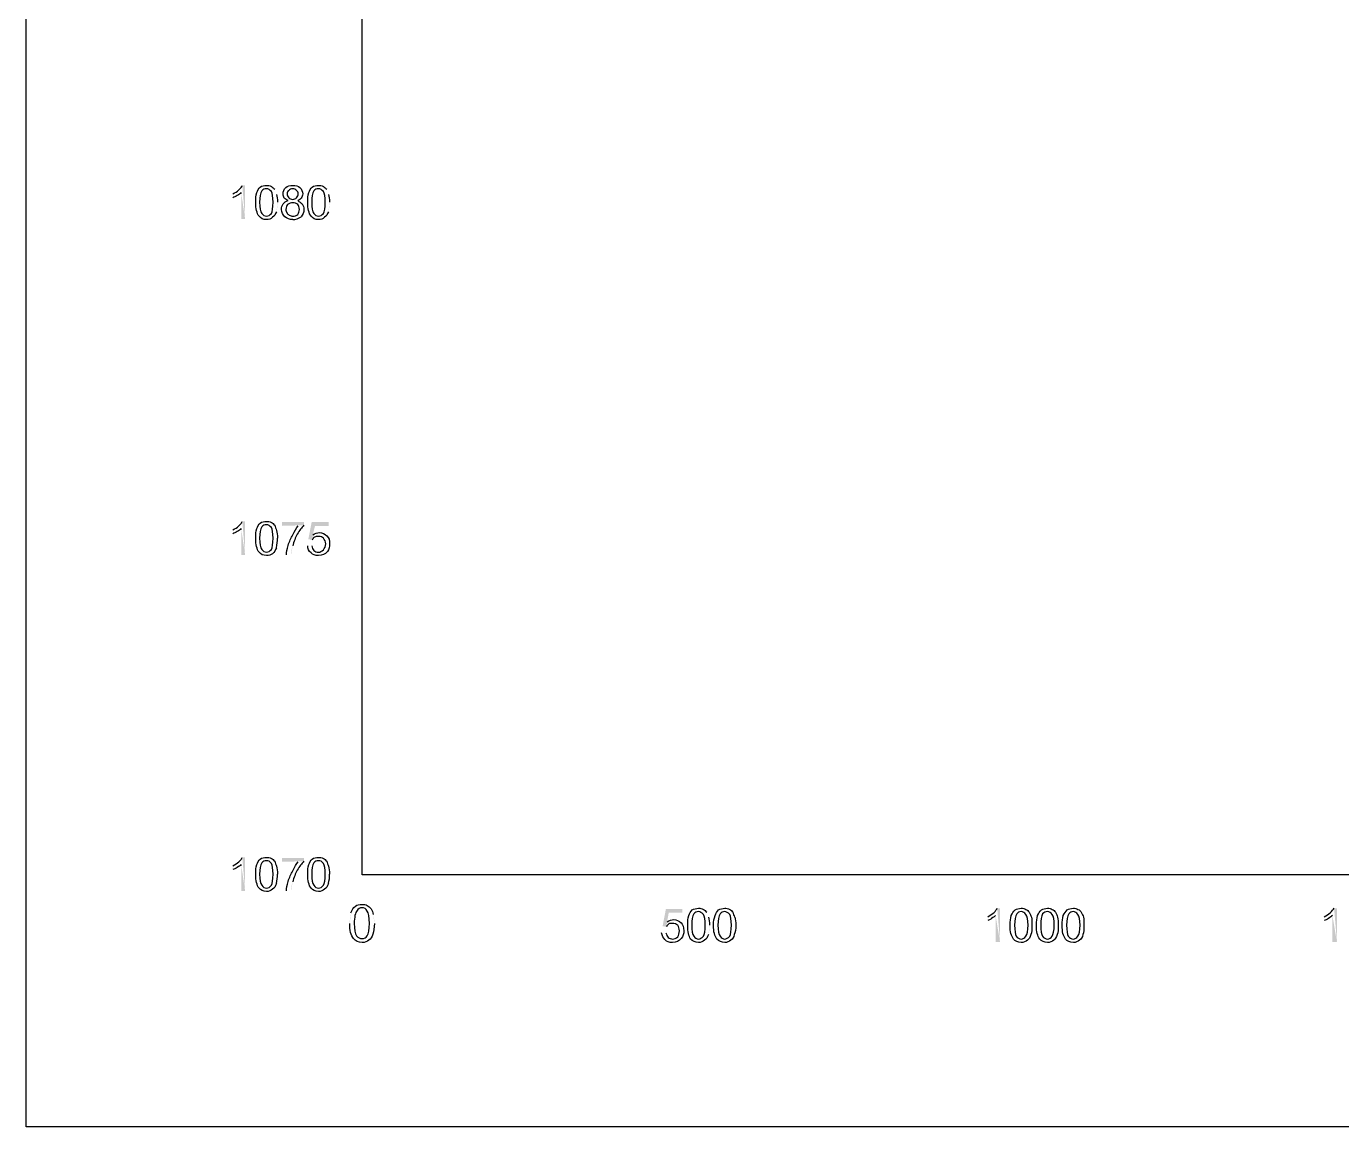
# Model space of a CAD drawing. Header units: feet. Extents: x -88.4 to -52.7, y -30 to -2.4.
# Drawn here: x -69 to -65.079, y -12.463 to -9.183 of the extents above; entities that cross this region are included whole.
import ezdxf

# ---------------------------------------------------------------- set-up
doc = ezdxf.new("R2010")
doc.units = ezdxf.units.FT
doc.header["$LTSCALE"] = 0.3
doc.header["$MEASUREMENT"] = 0
doc.layers.add('PDF_Geometry', color=7, linetype='Continuous')
doc.layers.add('PDF_Solid Fills', color=7, linetype='Continuous')

msp = doc.modelspace()

# ---------------------------------------------------------------- hatches: boundary and pattern name
at = {"layer": 'PDF_Solid Fills', "transparency": 33554559}
h = msp.add_hatch(color=256, dxfattribs=at)
h.paths.add_polyline_path([(-68.3475, -9.7574), (-68.3593, -9.7574), (-68.3593, -9.6789)], flags=0)
h.paths.add_polyline_path([(-68.3843, -9.6939), (-68.3843, -9.6823)], flags=0)
h.paths.add_polyline_path([(-68.356, -9.6573), (-68.3475, -9.6573), (-68.3475, -9.7574)], flags=0)
h = msp.add_hatch(color=256, dxfattribs=at)
h.paths.add_polyline_path([(-68.2541, -9.6839, 0.001543), (-68.2591, -9.6688)], flags=0)
h.paths.add_polyline_path([(-68.2541, -9.7356, 0.059811), (-68.2508, -9.7073)], flags=0)
h = msp.add_hatch(color=256, dxfattribs=at)
h.paths.add_polyline_path([(-68.099, -9.6839, 0.001543), (-68.104, -9.6688)], flags=0)
h.paths.add_polyline_path([(-68.099, -9.7356, 0.059811), (-68.0957, -9.7073)], flags=0)
h = msp.add_hatch(color=256, dxfattribs=at)
h.paths.add_polyline_path([(-68.3475, -10.7589), (-68.3593, -10.7589), (-68.3593, -10.6805)], flags=0)
h.paths.add_polyline_path([(-68.3843, -10.6955), (-68.3843, -10.6838)], flags=0)
h.paths.add_polyline_path([(-68.356, -10.6588), (-68.3475, -10.6588), (-68.3475, -10.7589)], flags=0)
h = msp.add_hatch(color=256, dxfattribs=at)
h.paths.add_polyline_path([(-68.2374, -10.6721), (-68.2374, -10.6604), (-68.1724, -10.6604), (-68.1724, -10.6704)], flags=0)
h.paths.add_polyline_path([(-68.2058, -10.7322, 0.099135), (-68.2108, -10.7588)], flags=0)
h.paths.add_polyline_path([(-68.2108, -10.7588), (-68.2241, -10.7588)], flags=0)
h.paths.add_polyline_path([(-68.1891, -10.6721), (-68.2374, -10.6721)], flags=0)
h = msp.add_hatch(color=256, dxfattribs=at)
h.paths.add_polyline_path([(-68.1608, -10.7322), (-68.1491, -10.7322)], flags=0)
h.paths.add_polyline_path([(-68.1474, -10.7138), (-68.1591, -10.7122), (-68.1491, -10.6604), (-68.099, -10.6604), (-68.099, -10.6721), (-68.1391, -10.6721), (-68.1458, -10.6988)], flags=0)
h = msp.add_hatch(color=256, dxfattribs=at)
h.paths.add_polyline_path([(-68.3475, -11.7604), (-68.3593, -11.7604), (-68.3593, -11.682)], flags=0)
h.paths.add_polyline_path([(-68.3843, -11.697), (-68.3843, -11.6853)], flags=0)
h.paths.add_polyline_path([(-68.356, -11.6603), (-68.3475, -11.6603), (-68.3475, -11.7604)], flags=0)
h = msp.add_hatch(color=256, dxfattribs=at)
h.paths.add_polyline_path([(-68.2374, -11.6736), (-68.2374, -11.662), (-68.1724, -11.662), (-68.1724, -11.672)], flags=0)
h.paths.add_polyline_path([(-68.2058, -11.7337, 0.099135), (-68.2108, -11.7604)], flags=0)
h.paths.add_polyline_path([(-68.2108, -11.7604), (-68.2241, -11.7604)], flags=0)
h.paths.add_polyline_path([(-68.1891, -11.6736), (-68.2374, -11.6736)], flags=0)
h = msp.add_hatch(color=256, dxfattribs=at)
h.paths.add_polyline_path([(-68.0323, -11.8255, 0.051821), (-68.0357, -11.8573)], flags=0)
h.paths.add_polyline_path([(-67.9622, -11.8573, 0.063861), (-67.9656, -11.8305)], flags=0)
h = msp.add_hatch(color=256, dxfattribs=at)
h.paths.add_polyline_path([(-67.1064, -11.8856), (-67.0931, -11.8856)], flags=0)
h.paths.add_polyline_path([(-67.0914, -11.8673), (-67.1031, -11.8656), (-67.0931, -11.8138), (-67.0447, -11.8138), (-67.0447, -11.8255), (-67.0847, -11.8255), (-67.0897, -11.8523)], flags=0)
h = msp.add_hatch(color=256, dxfattribs=at)
h.paths.add_polyline_path([(-66.9663, -11.8389, 0.001543), (-66.9713, -11.8238)], flags=0)
h.paths.add_polyline_path([(-66.9663, -11.8906, 0.059811), (-66.963, -11.8623)], flags=0)
h = msp.add_hatch(color=256, dxfattribs=at)
h.paths.add_polyline_path([(-66.0971, -11.9124), (-66.1105, -11.9124), (-66.1105, -11.8338)], flags=0)
h.paths.add_polyline_path([(-66.1339, -11.8489), (-66.1339, -11.8373)], flags=0)
h.paths.add_polyline_path([(-66.1055, -11.8122), (-66.0971, -11.8122), (-66.0971, -11.9124)], flags=0)
h = msp.add_hatch(color=256, dxfattribs=at)
h.paths.add_polyline_path([(-65.0929, -11.9124), (-65.1063, -11.9124), (-65.1063, -11.8338)], flags=0)
h.paths.add_polyline_path([(-65.1313, -11.8489), (-65.1313, -11.8373)], flags=0)
h.paths.add_polyline_path([(-65.1012, -11.8122), (-65.0929, -11.8122), (-65.0929, -11.9124)], flags=0)

# ---------------------------------------------------------------- linework, layer by layer
at = {"layer": 'PDF_Geometry', "lineweight": 25}
for points in [[(-68.9998, -12.4632), (-68.9998, -2.4479), (-53.4855, -2.4479), (-53.4855, -12.4632)], [(-54.9868, -2.6983), (-54.9868, -11.7121), (-67.9989, -11.7121), (-67.9989, -2.6983)]]:
    msp.add_lwpolyline(points, close=True, dxfattribs=at)
for points in [[(-68.2058, -9.7591, 0.165326), (-68.1808, -9.7507)], [(-68.2542, -10.7372, 0.059811), (-68.2509, -10.7088)], [(-68.2542, -11.7387, 0.059811), (-68.2509, -11.7104)], [(-68.099, -11.7387, 0.059811), (-68.0957, -11.7104)], [(-66.8879, -11.8389, 0.001543), (-66.8929, -11.8238)]]:
    msp.add_lwpolyline(points, format="xyb", dxfattribs=at)
for points in [[(-68.3843, -9.6823), (-68.3776, -9.6789), (-68.371, -9.6756), (-68.366, -9.6706)], [(-68.3593, -9.6789), (-68.3626, -9.6823), (-68.366, -9.6839), (-68.371, -9.6873)], [(-68.366, -9.6706), (-68.361, -9.6656), (-68.3576, -9.6606), (-68.356, -9.6573)], [(-68.3159, -9.7073), (-68.3159, -9.6956), (-68.3159, -9.6873), (-68.3125, -9.6788)], [(-68.3125, -9.6788), (-68.3109, -9.6722), (-68.3075, -9.6672), (-68.3025, -9.6622)], [(-68.2975, -9.6738), (-68.3025, -9.6805), (-68.3042, -9.6923), (-68.3042, -9.7073)], [(-68.3025, -9.6622), (-68.2975, -9.6588), (-68.2909, -9.6572), (-68.2842, -9.6572)], [(-68.2842, -9.6672), (-68.2892, -9.6672), (-68.2942, -9.6688), (-68.2975, -9.6738)], [(-68.2842, -9.6572), (-68.2792, -9.6572), (-68.2742, -9.6572), (-68.2692, -9.6605)], [(-68.2692, -9.6755), (-68.2742, -9.6705), (-68.2775, -9.6672), (-68.2842, -9.6672)], [(-68.2692, -9.6605), (-68.2659, -9.6622), (-68.2625, -9.6655), (-68.2591, -9.6688)], [(-68.2642, -9.7073), (-68.2642, -9.6923), (-68.2659, -9.6805), (-68.2692, -9.6755)], [(-68.2541, -9.6839), (-68.2524, -9.6906), (-68.2508, -9.6973), (-68.2508, -9.7073)], [(-68.2341, -9.6823), (-68.2341, -9.6756), (-68.2324, -9.6689), (-68.2258, -9.6639)], [(-68.2308, -9.6956), (-68.2324, -9.6923), (-68.2341, -9.6873), (-68.2341, -9.6823)], [(-68.2258, -9.6639), (-68.2208, -9.6589), (-68.2141, -9.6573), (-68.2058, -9.6573)], [(-68.2174, -9.6723), (-68.2208, -9.6739), (-68.2224, -9.6773), (-68.2224, -9.6823)], [(-68.2224, -9.6823), (-68.2224, -9.6873), (-68.2208, -9.6906), (-68.2174, -9.6939)], [(-68.2058, -9.6673), (-68.2108, -9.6673), (-68.2141, -9.6689), (-68.2174, -9.6723)], [(-68.2058, -9.6573), (-68.1974, -9.6573), (-68.1891, -9.6589), (-68.1841, -9.6639)], [(-68.1941, -9.6723), (-68.1974, -9.6689), (-68.2008, -9.6673), (-68.2058, -9.6673)], [(-68.1891, -9.6823), (-68.1891, -9.6789), (-68.1908, -9.6739), (-68.1941, -9.6723)], [(-68.1941, -9.6939), (-68.1908, -9.6906), (-68.1891, -9.6873), (-68.1891, -9.6823)], [(-68.1841, -9.6639), (-68.1791, -9.6689), (-68.1758, -9.6756), (-68.1758, -9.6823)], [(-68.1758, -9.6823), (-68.1758, -9.6873), (-68.1774, -9.6923), (-68.1808, -9.6956)], [(-68.1608, -9.7073), (-68.1608, -9.6956), (-68.1608, -9.6873), (-68.1574, -9.6788)], [(-68.1574, -9.6788), (-68.1558, -9.6722), (-68.1524, -9.6672), (-68.1474, -9.6622)], [(-68.1424, -9.6738), (-68.1474, -9.6805), (-68.1491, -9.6923), (-68.1491, -9.7073)], [(-68.1474, -9.6622), (-68.1424, -9.6588), (-68.1358, -9.6572), (-68.1291, -9.6572)], [(-68.1291, -9.6672), (-68.1341, -9.6672), (-68.1391, -9.6688), (-68.1424, -9.6738)], [(-68.1291, -9.6572), (-68.1241, -9.6572), (-68.1191, -9.6572), (-68.1141, -9.6605)], [(-68.1141, -9.6755), (-68.1191, -9.6705), (-68.1224, -9.6672), (-68.1291, -9.6672)], [(-68.1141, -9.6605), (-68.1108, -9.6622), (-68.1074, -9.6655), (-68.104, -9.6688)], [(-68.1091, -9.7073), (-68.1091, -9.6923), (-68.1108, -9.6805), (-68.1141, -9.6755)], [(-68.099, -9.6839), (-68.0973, -9.6906), (-68.0957, -9.6973), (-68.0957, -9.7073)], [(-68.371, -9.6873), (-68.376, -9.6906), (-68.381, -9.6923), (-68.3843, -9.6939)], [(-68.3059, -9.7489), (-68.3125, -9.7406), (-68.3159, -9.7273), (-68.3159, -9.7073)], [(-68.3042, -9.7073), (-68.3042, -9.7239), (-68.3025, -9.7356), (-68.2975, -9.7406)], [(-68.2692, -9.7406), (-68.2659, -9.7356), (-68.2642, -9.7239), (-68.2642, -9.7073)], [(-68.2391, -9.7291), (-68.2391, -9.7224), (-68.2374, -9.7173), (-68.2341, -9.7123)], [(-68.2341, -9.7123), (-68.2308, -9.7073), (-68.2258, -9.7039), (-68.2191, -9.7023)], [(-68.2191, -9.7023), (-68.2241, -9.7006), (-68.2274, -9.6989), (-68.2308, -9.6956)], [(-68.2208, -9.7139), (-68.2241, -9.7173), (-68.2258, -9.7224), (-68.2258, -9.7291)], [(-68.2058, -9.7089), (-68.2108, -9.7089), (-68.2158, -9.7106), (-68.2208, -9.7139)], [(-68.2174, -9.6939), (-68.2141, -9.6973), (-68.2108, -9.6989), (-68.2058, -9.6989)], [(-68.2058, -9.6989), (-68.2008, -9.6989), (-68.1974, -9.6973), (-68.1941, -9.6939)], [(-68.1908, -9.7139), (-68.1941, -9.7106), (-68.1991, -9.7089), (-68.2058, -9.7089)], [(-68.1808, -9.6956), (-68.1824, -9.6989), (-68.1858, -9.7006), (-68.1908, -9.7023)], [(-68.1908, -9.7023), (-68.1858, -9.7056), (-68.1808, -9.7089), (-68.1774, -9.7123)], [(-68.1858, -9.7291), (-68.1858, -9.7224), (-68.1874, -9.7173), (-68.1908, -9.7139)], [(-68.1774, -9.7123), (-68.1741, -9.7173), (-68.1724, -9.7224), (-68.1724, -9.7291)], [(-68.1508, -9.7489), (-68.1574, -9.7406), (-68.1608, -9.7273), (-68.1608, -9.7073)], [(-68.1491, -9.7073), (-68.1491, -9.7239), (-68.1474, -9.7356), (-68.1424, -9.7406)], [(-68.1141, -9.7406), (-68.1108, -9.7356), (-68.1091, -9.7239), (-68.1091, -9.7073)], [(-68.2842, -9.7591), (-68.2942, -9.7591), (-68.3009, -9.7557), (-68.3059, -9.7489)], [(-68.2975, -9.7406), (-68.2942, -9.7456), (-68.2892, -9.7489), (-68.2842, -9.7489)], [(-68.2842, -9.7489), (-68.2775, -9.7489), (-68.2742, -9.7456), (-68.2692, -9.7406)], [(-68.2659, -9.7524), (-68.2709, -9.7574), (-68.2759, -9.7591), (-68.2842, -9.7591)], [(-68.2541, -9.7356), (-68.2574, -9.7439), (-68.2608, -9.7489), (-68.2659, -9.7524)], [(-68.2291, -9.7507), (-68.2358, -9.7441), (-68.2391, -9.7374), (-68.2391, -9.7291)], [(-68.2058, -9.7591), (-68.2158, -9.7591), (-68.2224, -9.7557), (-68.2291, -9.7507)], [(-68.2258, -9.7291), (-68.2258, -9.7324), (-68.2258, -9.7357), (-68.2224, -9.7391)], [(-68.2224, -9.7391), (-68.2224, -9.7424), (-68.2191, -9.7441), (-68.2158, -9.7457)], [(-68.2158, -9.7457), (-68.2124, -9.7474), (-68.2091, -9.7491), (-68.2058, -9.7491)], [(-68.2058, -9.7491), (-68.1991, -9.7491), (-68.1941, -9.7474), (-68.1908, -9.7441)], [(-68.1908, -9.7441), (-68.1874, -9.7391), (-68.1858, -9.7341), (-68.1858, -9.7291)], [(-68.1724, -9.7291), (-68.1724, -9.7374), (-68.1758, -9.7441), (-68.1808, -9.7507)], [(-68.1291, -9.7591), (-68.1391, -9.7591), (-68.1458, -9.7557), (-68.1508, -9.7489)], [(-68.1424, -9.7406), (-68.1391, -9.7456), (-68.1341, -9.7489), (-68.1291, -9.7489)], [(-68.1291, -9.7489), (-68.1224, -9.7489), (-68.1191, -9.7456), (-68.1141, -9.7406)], [(-68.1108, -9.7524), (-68.1158, -9.7574), (-68.1208, -9.7591), (-68.1291, -9.7591)], [(-68.099, -9.7356), (-68.1023, -9.7439), (-68.1057, -9.7489), (-68.1108, -9.7524)], [(-68.366, -10.6722), (-68.361, -10.6672), (-68.3576, -10.6622), (-68.356, -10.6588)], [(-68.3125, -10.6805), (-68.3109, -10.6737), (-68.3075, -10.6687), (-68.3025, -10.6637)], [(-68.3025, -10.6637), (-68.2975, -10.6604), (-68.2909, -10.6587), (-68.2842, -10.6587)], [(-68.2842, -10.6587), (-68.2792, -10.6587), (-68.2742, -10.6587), (-68.2692, -10.6621)], [(-68.2692, -10.6621), (-68.2659, -10.6637), (-68.2625, -10.6671), (-68.2592, -10.6704)], [(-68.3843, -10.6838), (-68.3776, -10.6805), (-68.371, -10.6772), (-68.366, -10.6722)], [(-68.371, -10.6888), (-68.376, -10.6922), (-68.381, -10.6938), (-68.3843, -10.6955)], [(-68.3593, -10.6805), (-68.3626, -10.6838), (-68.366, -10.6855), (-68.371, -10.6888)], [(-68.3159, -10.7088), (-68.3159, -10.6972), (-68.3159, -10.6888), (-68.3125, -10.6805)], [(-68.2975, -10.6754), (-68.3025, -10.6822), (-68.3042, -10.6938), (-68.3042, -10.7088)], [(-68.2842, -10.6687), (-68.2892, -10.6687), (-68.2942, -10.6704), (-68.2975, -10.6754)], [(-68.2692, -10.6772), (-68.2742, -10.6721), (-68.2775, -10.6687), (-68.2842, -10.6687)], [(-68.2642, -10.7088), (-68.2642, -10.6938), (-68.2659, -10.6822), (-68.2692, -10.6772)], [(-68.2592, -10.6704), (-68.2575, -10.6754), (-68.2559, -10.6805), (-68.2542, -10.6855)], [(-68.2542, -10.6855), (-68.2525, -10.6922), (-68.2509, -10.6988), (-68.2509, -10.7088)], [(-68.2191, -10.7305), (-68.2158, -10.7188), (-68.2108, -10.7088), (-68.2058, -10.6988)], [(-68.2058, -10.6988), (-68.2008, -10.6871), (-68.1941, -10.6787), (-68.1891, -10.6721)], [(-68.1924, -10.6971), (-68.1974, -10.7072), (-68.2024, -10.7188), (-68.2058, -10.7322)], [(-68.1724, -10.6704), (-68.1791, -10.6771), (-68.1858, -10.6854), (-68.1924, -10.6971)], [(-68.1458, -10.6988), (-68.1391, -10.6955), (-68.1323, -10.6922), (-68.1257, -10.6922)], [(-68.129, -10.7038), (-68.1341, -10.7038), (-68.1374, -10.7038), (-68.1408, -10.7055)], [(-68.114, -10.7088), (-68.1173, -10.7055), (-68.1223, -10.7038), (-68.129, -10.7038)], [(-68.1257, -10.6922), (-68.1173, -10.6922), (-68.1107, -10.6955), (-68.104, -10.7022)], [(-68.104, -10.7022), (-68.0973, -10.7072), (-68.0957, -10.7155), (-68.0957, -10.7255)], [(-68.3059, -10.7506), (-68.3125, -10.7422), (-68.3159, -10.7288), (-68.3159, -10.7088)], [(-68.3042, -10.7088), (-68.3042, -10.7255), (-68.3025, -10.7372), (-68.2975, -10.7422)], [(-68.2975, -10.7422), (-68.2942, -10.7473), (-68.2892, -10.7506), (-68.2842, -10.7506)], [(-68.2842, -10.7506), (-68.2775, -10.7506), (-68.2742, -10.7473), (-68.2692, -10.7422)], [(-68.2692, -10.7422), (-68.2659, -10.7372), (-68.2642, -10.7255), (-68.2642, -10.7088)], [(-68.2542, -10.7372), (-68.2575, -10.7456), (-68.2609, -10.7506), (-68.2659, -10.7556)], [(-68.2241, -10.7588), (-68.2241, -10.7505), (-68.2224, -10.7422), (-68.2191, -10.7305)], [(-68.1508, -10.7523), (-68.1574, -10.7472), (-68.1608, -10.7405), (-68.1608, -10.7322)], [(-68.1491, -10.7322), (-68.1474, -10.7372), (-68.1458, -10.7422), (-68.1424, -10.7455)], [(-68.1408, -10.7055), (-68.1441, -10.7072), (-68.1458, -10.7105), (-68.1474, -10.7138)], [(-68.129, -10.7505), (-68.124, -10.7505), (-68.119, -10.7488), (-68.114, -10.7438)], [(-68.1073, -10.7255), (-68.1073, -10.7188), (-68.1107, -10.7138), (-68.114, -10.7088)], [(-68.114, -10.7438), (-68.1107, -10.7388), (-68.1073, -10.7338), (-68.1073, -10.7255)], [(-68.0957, -10.7255), (-68.0957, -10.7338), (-68.0973, -10.7422), (-68.1023, -10.7488)], [(-68.2842, -10.7606), (-68.2942, -10.7606), (-68.3009, -10.7573), (-68.3059, -10.7506)], [(-68.2659, -10.7556), (-68.2709, -10.7589), (-68.2759, -10.7606), (-68.2842, -10.7606)], [(-68.129, -10.7606), (-68.1391, -10.7606), (-68.1458, -10.7589), (-68.1508, -10.7523)], [(-68.1424, -10.7455), (-68.1391, -10.7488), (-68.1341, -10.7505), (-68.129, -10.7505)], [(-68.1023, -10.7488), (-68.109, -10.7573), (-68.1173, -10.7606), (-68.129, -10.7606)], [(-68.3843, -11.6853), (-68.3776, -11.682), (-68.371, -11.6786), (-68.366, -11.6736)], [(-68.3593, -11.682), (-68.3626, -11.6853), (-68.366, -11.687), (-68.371, -11.6903)], [(-68.366, -11.6736), (-68.361, -11.6686), (-68.3576, -11.6636), (-68.356, -11.6603)], [(-68.3159, -11.7104), (-68.3159, -11.6986), (-68.3159, -11.6903), (-68.3125, -11.682)], [(-68.3125, -11.682), (-68.3109, -11.6753), (-68.3075, -11.6703), (-68.3025, -11.6653)], [(-68.2975, -11.677), (-68.3025, -11.6836), (-68.3042, -11.6953), (-68.3042, -11.7104)], [(-68.3025, -11.6653), (-68.2975, -11.662), (-68.2909, -11.6603), (-68.2842, -11.6603)], [(-68.2842, -11.6703), (-68.2892, -11.6703), (-68.2942, -11.672), (-68.2975, -11.677)], [(-68.2842, -11.6603), (-68.2792, -11.6603), (-68.2742, -11.6603), (-68.2692, -11.6636)], [(-68.2692, -11.6786), (-68.2742, -11.672), (-68.2775, -11.6703), (-68.2842, -11.6703)], [(-68.2692, -11.6636), (-68.2659, -11.6653), (-68.2625, -11.6686), (-68.2592, -11.672)], [(-68.2642, -11.7104), (-68.2642, -11.6953), (-68.2659, -11.6836), (-68.2692, -11.6786)], [(-68.2592, -11.672), (-68.2575, -11.677), (-68.2559, -11.682), (-68.2542, -11.687)], [(-68.2058, -11.7004), (-68.2008, -11.6886), (-68.1941, -11.6803), (-68.1891, -11.6736)], [(-68.1724, -11.672), (-68.1791, -11.6786), (-68.1858, -11.687), (-68.1924, -11.6986)], [(-68.1608, -11.7104), (-68.1608, -11.6986), (-68.1608, -11.6903), (-68.1574, -11.682)], [(-68.1574, -11.682), (-68.1558, -11.6753), (-68.1524, -11.6703), (-68.1474, -11.6653)], [(-68.1424, -11.677), (-68.1474, -11.6836), (-68.1491, -11.6953), (-68.1491, -11.7104)], [(-68.1474, -11.6653), (-68.1424, -11.662), (-68.1358, -11.6603), (-68.1291, -11.6603)], [(-68.1291, -11.6703), (-68.1341, -11.6703), (-68.1391, -11.672), (-68.1424, -11.677)], [(-68.1291, -11.6603), (-68.124, -11.6603), (-68.119, -11.6603), (-68.114, -11.6636)], [(-68.114, -11.6786), (-68.119, -11.672), (-68.1223, -11.6703), (-68.1291, -11.6703)], [(-68.114, -11.6636), (-68.1107, -11.6653), (-68.1073, -11.6686), (-68.104, -11.672)], [(-68.109, -11.7104), (-68.109, -11.6953), (-68.1107, -11.6836), (-68.114, -11.6786)], [(-68.104, -11.672), (-68.1023, -11.677), (-68.1007, -11.682), (-68.099, -11.687)], [(-68.371, -11.6903), (-68.376, -11.6936), (-68.381, -11.6953), (-68.3843, -11.697)], [(-68.3059, -11.7521), (-68.3125, -11.7437), (-68.3159, -11.7304), (-68.3159, -11.7104)], [(-68.3042, -11.7104), (-68.3042, -11.7271), (-68.3025, -11.7387), (-68.2975, -11.7437)], [(-68.2692, -11.7437), (-68.2659, -11.7387), (-68.2642, -11.7271), (-68.2642, -11.7104)], [(-68.2542, -11.687), (-68.2525, -11.6936), (-68.2509, -11.7004), (-68.2509, -11.7104)], [(-68.2191, -11.7321), (-68.2158, -11.7204), (-68.2108, -11.7104), (-68.2058, -11.7004)], [(-68.1924, -11.6986), (-68.1974, -11.7087), (-68.2024, -11.7204), (-68.2058, -11.7337)], [(-68.1508, -11.7521), (-68.1574, -11.7437), (-68.1608, -11.7304), (-68.1608, -11.7104)], [(-68.1491, -11.7104), (-68.1491, -11.7271), (-68.1474, -11.7387), (-68.1424, -11.7437)], [(-68.114, -11.7437), (-68.1107, -11.7387), (-68.109, -11.7271), (-68.109, -11.7104)], [(-68.099, -11.687), (-68.0973, -11.6936), (-68.0957, -11.7004), (-68.0957, -11.7104)], [(-68.2842, -11.7621), (-68.2942, -11.7621), (-68.3009, -11.7587), (-68.3059, -11.7521)], [(-68.2975, -11.7437), (-68.2942, -11.7487), (-68.2892, -11.7521), (-68.2842, -11.7521)], [(-68.2842, -11.7521), (-68.2775, -11.7521), (-68.2742, -11.7487), (-68.2692, -11.7437)], [(-68.2659, -11.7554), (-68.2709, -11.7604), (-68.2759, -11.7621), (-68.2842, -11.7621)], [(-68.2542, -11.7387), (-68.2575, -11.7471), (-68.2609, -11.7521), (-68.2659, -11.7554)], [(-68.2241, -11.7604), (-68.2241, -11.7521), (-68.2224, -11.7437), (-68.2191, -11.7321)], [(-68.1291, -11.7621), (-68.1391, -11.7621), (-68.1458, -11.7587), (-68.1508, -11.7521)], [(-68.1424, -11.7437), (-68.1391, -11.7487), (-68.1341, -11.7521), (-68.1291, -11.7521)], [(-68.1291, -11.7521), (-68.1223, -11.7521), (-68.119, -11.7487), (-68.114, -11.7437)], [(-68.1107, -11.7554), (-68.1157, -11.7604), (-68.1207, -11.7621), (-68.1291, -11.7621)], [(-68.099, -11.7387), (-68.1023, -11.7471), (-68.1057, -11.7521), (-68.1107, -11.7554)], [(-68.019, -11.8055), (-68.0139, -11.8022), (-68.0072, -11.8005), (-67.9989, -11.8005)], [(-67.9989, -11.8005), (-67.9939, -11.8005), (-67.9872, -11.8005), (-67.9839, -11.8038)], [(-68.0323, -11.8255), (-68.029, -11.8172), (-68.0257, -11.8105), (-68.019, -11.8055)], [(-68.0139, -11.8188), (-68.019, -11.8255), (-68.0223, -11.8389), (-68.0223, -11.8573)], [(-67.9989, -11.8105), (-68.0056, -11.8105), (-68.0106, -11.8138), (-68.0139, -11.8188)], [(-67.9839, -11.8205), (-67.9872, -11.8138), (-67.9922, -11.8105), (-67.9989, -11.8105)], [(-67.9839, -11.8038), (-67.9789, -11.8055), (-67.9756, -11.8088), (-67.9722, -11.8138)], [(-67.9772, -11.8573), (-67.9772, -11.8389), (-67.9789, -11.8255), (-67.9839, -11.8205)], [(-67.9722, -11.8138), (-67.9689, -11.8188), (-67.9672, -11.8238), (-67.9656, -11.8305)], [(-67.0281, -11.8623), (-67.0281, -11.8506), (-67.0281, -11.8423), (-67.0247, -11.8338)], [(-67.0247, -11.8338), (-67.0231, -11.8272), (-67.0197, -11.8222), (-67.0147, -11.8172)], [(-67.0097, -11.8288), (-67.0147, -11.8355), (-67.0164, -11.8473), (-67.0164, -11.8623)], [(-67.0147, -11.8172), (-67.0097, -11.8138), (-67.003, -11.8122), (-66.9963, -11.8122)], [(-66.9963, -11.8222), (-67.0013, -11.8222), (-67.0063, -11.8238), (-67.0097, -11.8288)], [(-66.9963, -11.8122), (-66.9913, -11.8122), (-66.9863, -11.8122), (-66.9813, -11.8155)], [(-66.9813, -11.8305), (-66.9863, -11.8255), (-66.9913, -11.8222), (-66.9963, -11.8222)], [(-66.9813, -11.8155), (-66.978, -11.8172), (-66.9746, -11.8205), (-66.9713, -11.8238)], [(-66.9763, -11.8623), (-66.9763, -11.8473), (-66.978, -11.8355), (-66.9813, -11.8305)], [(-66.9663, -11.8389), (-66.9646, -11.8456), (-66.963, -11.8523), (-66.963, -11.8623)], [(-66.9513, -11.8623), (-66.9513, -11.8506), (-66.9496, -11.8423), (-66.9463, -11.8338)], [(-66.9463, -11.8338), (-66.9446, -11.8272), (-66.9413, -11.8222), (-66.9363, -11.8172)], [(-66.9313, -11.8288), (-66.9363, -11.8355), (-66.938, -11.8473), (-66.938, -11.8623)], [(-66.9363, -11.8172), (-66.9313, -11.8138), (-66.9246, -11.8122), (-66.918, -11.8122)], [(-66.918, -11.8222), (-66.923, -11.8222), (-66.928, -11.8238), (-66.9313, -11.8288)], [(-66.918, -11.8122), (-66.913, -11.8122), (-66.908, -11.8122), (-66.903, -11.8155)], [(-66.903, -11.8305), (-66.908, -11.8255), (-66.913, -11.8222), (-66.918, -11.8222)], [(-66.903, -11.8155), (-66.8996, -11.8172), (-66.8962, -11.8205), (-66.8929, -11.8238)], [(-66.898, -11.8623), (-66.898, -11.8473), (-66.8996, -11.8355), (-66.903, -11.8305)], [(-66.8879, -11.8389), (-66.8862, -11.8456), (-66.8845, -11.8523), (-66.8845, -11.8623)], [(-66.1339, -11.8373), (-66.1272, -11.8338), (-66.1222, -11.8305), (-66.1156, -11.8255)], [(-66.1105, -11.8338), (-66.1121, -11.8373), (-66.1172, -11.8389), (-66.1222, -11.8423)], [(-66.1156, -11.8255), (-66.1105, -11.8205), (-66.1071, -11.8155), (-66.1055, -11.8122)], [(-66.0671, -11.8623), (-66.0671, -11.8506), (-66.0655, -11.8423), (-66.0638, -11.8338)], [(-66.0638, -11.8338), (-66.0605, -11.8272), (-66.0571, -11.8222), (-66.0521, -11.8172)], [(-66.0471, -11.8288), (-66.0521, -11.8355), (-66.0538, -11.8473), (-66.0538, -11.8623)], [(-66.0521, -11.8172), (-66.0471, -11.8138), (-66.0421, -11.8122), (-66.0338, -11.8122)], [(-66.0338, -11.8222), (-66.0405, -11.8222), (-66.0438, -11.8238), (-66.0471, -11.8288)], [(-66.0338, -11.8122), (-66.0288, -11.8122), (-66.0238, -11.8122), (-66.0205, -11.8155)], [(-66.0205, -11.8305), (-66.0238, -11.8255), (-66.0288, -11.8222), (-66.0338, -11.8222)], [(-66.0205, -11.8155), (-66.0155, -11.8172), (-66.0121, -11.8205), (-66.0105, -11.8238)], [(-66.0138, -11.8623), (-66.0138, -11.8473), (-66.0155, -11.8355), (-66.0205, -11.8305)], [(-66.0105, -11.8238), (-66.0071, -11.8288), (-66.0055, -11.8338), (-66.0038, -11.8389)], [(-66.0038, -11.8389), (-66.0021, -11.8456), (-66.0021, -11.8523), (-66.0021, -11.8623)], [(-65.9887, -11.8623), (-65.9887, -11.8506), (-65.987, -11.8423), (-65.9854, -11.8338)], [(-65.9854, -11.8338), (-65.982, -11.8272), (-65.9787, -11.8222), (-65.9737, -11.8172)], [(-65.9704, -11.8288), (-65.9737, -11.8355), (-65.9754, -11.8473), (-65.9754, -11.8623)], [(-65.9737, -11.8172), (-65.9687, -11.8138), (-65.9637, -11.8122), (-65.9554, -11.8122)], [(-65.9554, -11.8222), (-65.962, -11.8222), (-65.9654, -11.8238), (-65.9704, -11.8288)], [(-65.9554, -11.8122), (-65.9504, -11.8122), (-65.9454, -11.8122), (-65.942, -11.8155)], [(-65.942, -11.8305), (-65.9454, -11.8255), (-65.9504, -11.8222), (-65.9554, -11.8222)], [(-65.942, -11.8155), (-65.937, -11.8172), (-65.9337, -11.8205), (-65.932, -11.8238)], [(-65.9354, -11.8623), (-65.9354, -11.8473), (-65.937, -11.8355), (-65.942, -11.8305)], [(-65.932, -11.8238), (-65.9287, -11.8288), (-65.927, -11.8338), (-65.9254, -11.8389)], [(-65.9254, -11.8389), (-65.9237, -11.8456), (-65.9237, -11.8523), (-65.9237, -11.8623)], [(-65.912, -11.8623), (-65.912, -11.8506), (-65.9104, -11.8423), (-65.9087, -11.8338)], [(-65.9087, -11.8338), (-65.9054, -11.8272), (-65.902, -11.8222), (-65.897, -11.8172)], [(-65.892, -11.8288), (-65.897, -11.8355), (-65.8987, -11.8473), (-65.8987, -11.8623)], [(-65.897, -11.8172), (-65.892, -11.8138), (-65.8869, -11.8122), (-65.8786, -11.8122)], [(-65.8786, -11.8222), (-65.8852, -11.8222), (-65.8886, -11.8238), (-65.892, -11.8288)], [(-65.8786, -11.8122), (-65.8736, -11.8122), (-65.8686, -11.8122), (-65.8652, -11.8155)], [(-65.8652, -11.8305), (-65.8686, -11.8255), (-65.8736, -11.8222), (-65.8786, -11.8222)], [(-65.8652, -11.8155), (-65.8602, -11.8172), (-65.8569, -11.8205), (-65.8552, -11.8238)], [(-65.8586, -11.8623), (-65.8586, -11.8473), (-65.8602, -11.8355), (-65.8652, -11.8305)], [(-65.8552, -11.8238), (-65.8519, -11.8288), (-65.8502, -11.8338), (-65.8486, -11.8389)], [(-65.8486, -11.8389), (-65.8469, -11.8456), (-65.8469, -11.8523), (-65.8469, -11.8623)], [(-65.1313, -11.8373), (-65.123, -11.8338), (-65.118, -11.8305), (-65.113, -11.8255)], [(-65.1063, -11.8338), (-65.1096, -11.8373), (-65.113, -11.8389), (-65.118, -11.8423)], [(-65.113, -11.8255), (-65.108, -11.8205), (-65.1029, -11.8155), (-65.1012, -11.8122)], [(-68.024, -11.9023), (-68.0323, -11.8939), (-68.0357, -11.8773), (-68.0357, -11.8573)], [(-68.0223, -11.8573), (-68.0223, -11.8756), (-68.019, -11.8873), (-68.0156, -11.8939)], [(-67.9839, -11.8939), (-67.9789, -11.8873), (-67.9772, -11.8756), (-67.9772, -11.8573)], [(-67.9622, -11.8573), (-67.9622, -11.8706), (-67.9639, -11.8806), (-67.9672, -11.8889)], [(-67.0847, -11.8589), (-67.0881, -11.8606), (-67.0897, -11.8639), (-67.0914, -11.8673)], [(-67.0897, -11.8523), (-67.0831, -11.8489), (-67.0764, -11.8456), (-67.0697, -11.8456)], [(-67.0731, -11.8573), (-67.0781, -11.8573), (-67.0814, -11.8573), (-67.0847, -11.8589)], [(-67.0581, -11.8623), (-67.0614, -11.8589), (-67.0681, -11.8573), (-67.0731, -11.8573)], [(-67.0697, -11.8456), (-67.0614, -11.8456), (-67.0547, -11.8489), (-67.0481, -11.8556)], [(-67.0531, -11.8789), (-67.0531, -11.8723), (-67.0547, -11.8673), (-67.0581, -11.8623)], [(-67.0581, -11.8973), (-67.0547, -11.8923), (-67.0531, -11.8873), (-67.0531, -11.8789)], [(-67.0481, -11.8556), (-67.0431, -11.8606), (-67.0397, -11.8689), (-67.0397, -11.8789)], [(-67.0397, -11.8789), (-67.0397, -11.8873), (-67.0414, -11.8956), (-67.0481, -11.9023)], [(-67.0197, -11.9039), (-67.0247, -11.8956), (-67.0281, -11.8823), (-67.0281, -11.8623)], [(-67.0164, -11.8623), (-67.0164, -11.8789), (-67.0147, -11.8906), (-67.0097, -11.8956)], [(-66.9813, -11.8956), (-66.978, -11.8906), (-66.9763, -11.8789), (-66.9763, -11.8623)], [(-66.9413, -11.9039), (-66.948, -11.8956), (-66.9513, -11.8823), (-66.9513, -11.8623)], [(-66.938, -11.8623), (-66.938, -11.8789), (-66.9363, -11.8906), (-66.9313, -11.8956)], [(-66.903, -11.8956), (-66.8996, -11.8906), (-66.898, -11.8789), (-66.898, -11.8623)], [(-66.8845, -11.8623), (-66.8845, -11.8739), (-66.8862, -11.8839), (-66.8895, -11.8906)], [(-66.1222, -11.8423), (-66.1256, -11.8456), (-66.1306, -11.8473), (-66.1339, -11.8489)], [(-66.0571, -11.9039), (-66.0638, -11.8956), (-66.0671, -11.8823), (-66.0671, -11.8623)], [(-66.0538, -11.8623), (-66.0538, -11.8789), (-66.0521, -11.8906), (-66.0488, -11.8956)], [(-66.0205, -11.8956), (-66.0155, -11.8906), (-66.0138, -11.8789), (-66.0138, -11.8623)], [(-66.0021, -11.8623), (-66.0021, -11.8739), (-66.0021, -11.8839), (-66.0055, -11.8906)], [(-65.9787, -11.9039), (-65.9854, -11.8956), (-65.9887, -11.8823), (-65.9887, -11.8623)], [(-65.9754, -11.8623), (-65.9754, -11.8789), (-65.9737, -11.8906), (-65.9704, -11.8956)], [(-65.942, -11.8956), (-65.9387, -11.8906), (-65.9354, -11.8789), (-65.9354, -11.8623)], [(-65.9237, -11.8623), (-65.9237, -11.8739), (-65.9237, -11.8839), (-65.927, -11.8906)], [(-65.902, -11.9039), (-65.9087, -11.8956), (-65.912, -11.8823), (-65.912, -11.8623)], [(-65.8987, -11.8623), (-65.8987, -11.8789), (-65.897, -11.8906), (-65.8937, -11.8956)], [(-65.8652, -11.8956), (-65.8602, -11.8906), (-65.8586, -11.8789), (-65.8586, -11.8623)], [(-65.8469, -11.8623), (-65.8469, -11.8739), (-65.8469, -11.8839), (-65.8502, -11.8906)], [(-65.118, -11.8423), (-65.123, -11.8456), (-65.1263, -11.8473), (-65.1313, -11.8489)], [(-67.9989, -11.9141), (-68.0106, -11.9141), (-68.019, -11.9107), (-68.024, -11.9023)], [(-68.0156, -11.8939), (-68.0106, -11.9006), (-68.0056, -11.9023), (-67.9989, -11.9023)], [(-67.9989, -11.9023), (-67.9922, -11.9023), (-67.9872, -11.9006), (-67.9839, -11.8939)], [(-67.9789, -11.9074), (-67.9839, -11.9124), (-67.9906, -11.9141), (-67.9989, -11.9141)], [(-67.9672, -11.8889), (-67.9689, -11.8973), (-67.9739, -11.9039), (-67.9789, -11.9074)], [(-67.0964, -11.9057), (-67.1014, -11.9006), (-67.1047, -11.8939), (-67.1064, -11.8856)], [(-67.0731, -11.9141), (-67.0831, -11.9141), (-67.0897, -11.9124), (-67.0964, -11.9057)], [(-67.0931, -11.8856), (-67.0914, -11.8906), (-67.0897, -11.8956), (-67.0864, -11.8989)], [(-67.0864, -11.8989), (-67.0831, -11.9023), (-67.0781, -11.9039), (-67.0731, -11.9039)], [(-67.0731, -11.9039), (-67.0681, -11.9039), (-67.0631, -11.9023), (-67.0581, -11.8973)], [(-67.0481, -11.9023), (-67.0531, -11.9107), (-67.0631, -11.9141), (-67.0731, -11.9141)], [(-66.9963, -11.9141), (-67.0063, -11.9141), (-67.0131, -11.9107), (-67.0197, -11.9039)], [(-67.0097, -11.8956), (-67.0063, -11.9006), (-67.0013, -11.9039), (-66.9963, -11.9039)], [(-66.9963, -11.9039), (-66.9913, -11.9039), (-66.9863, -11.9006), (-66.9813, -11.8956)], [(-66.978, -11.9074), (-66.983, -11.9124), (-66.988, -11.9141), (-66.9963, -11.9141)], [(-66.9663, -11.8906), (-66.9696, -11.8989), (-66.973, -11.9039), (-66.978, -11.9074)], [(-66.918, -11.9141), (-66.928, -11.9141), (-66.9346, -11.9107), (-66.9413, -11.9039)], [(-66.9313, -11.8956), (-66.928, -11.9006), (-66.923, -11.9039), (-66.918, -11.9039)], [(-66.918, -11.9039), (-66.913, -11.9039), (-66.908, -11.9006), (-66.903, -11.8956)], [(-66.8996, -11.9074), (-66.9046, -11.9124), (-66.9113, -11.9141), (-66.918, -11.9141)], [(-66.8895, -11.8906), (-66.8912, -11.8989), (-66.8945, -11.9039), (-66.8996, -11.9074)], [(-66.0338, -11.9141), (-66.0438, -11.9141), (-66.0521, -11.9107), (-66.0571, -11.9039)], [(-66.0488, -11.8956), (-66.0455, -11.9006), (-66.0405, -11.9039), (-66.0338, -11.9039)], [(-66.0338, -11.9039), (-66.0288, -11.9039), (-66.0238, -11.9006), (-66.0205, -11.8956)], [(-66.0155, -11.9074), (-66.0205, -11.9124), (-66.0271, -11.9141), (-66.0338, -11.9141)], [(-66.0055, -11.8906), (-66.0071, -11.8989), (-66.0105, -11.9039), (-66.0155, -11.9074)], [(-65.9554, -11.9141), (-65.9654, -11.9141), (-65.9737, -11.9107), (-65.9787, -11.9039)], [(-65.9704, -11.8956), (-65.967, -11.9006), (-65.962, -11.9039), (-65.9554, -11.9039)], [(-65.9554, -11.9039), (-65.9504, -11.9039), (-65.9454, -11.9006), (-65.942, -11.8956)], [(-65.937, -11.9074), (-65.942, -11.9124), (-65.9487, -11.9141), (-65.9554, -11.9141)], [(-65.927, -11.8906), (-65.9287, -11.8989), (-65.9337, -11.9039), (-65.937, -11.9074)], [(-65.8786, -11.9141), (-65.8886, -11.9141), (-65.897, -11.9107), (-65.902, -11.9039)], [(-65.8937, -11.8956), (-65.8886, -11.9006), (-65.8852, -11.9039), (-65.8786, -11.9039)], [(-65.8786, -11.9039), (-65.8736, -11.9039), (-65.8686, -11.9006), (-65.8652, -11.8956)], [(-65.8602, -11.9074), (-65.8652, -11.9124), (-65.8719, -11.9141), (-65.8786, -11.9141)], [(-65.8502, -11.8906), (-65.8519, -11.8989), (-65.8552, -11.9039), (-65.8602, -11.9074)]]:
    msp.add_open_spline(points, degree=3, dxfattribs=at)

doc.saveas('drawing.dxf')
